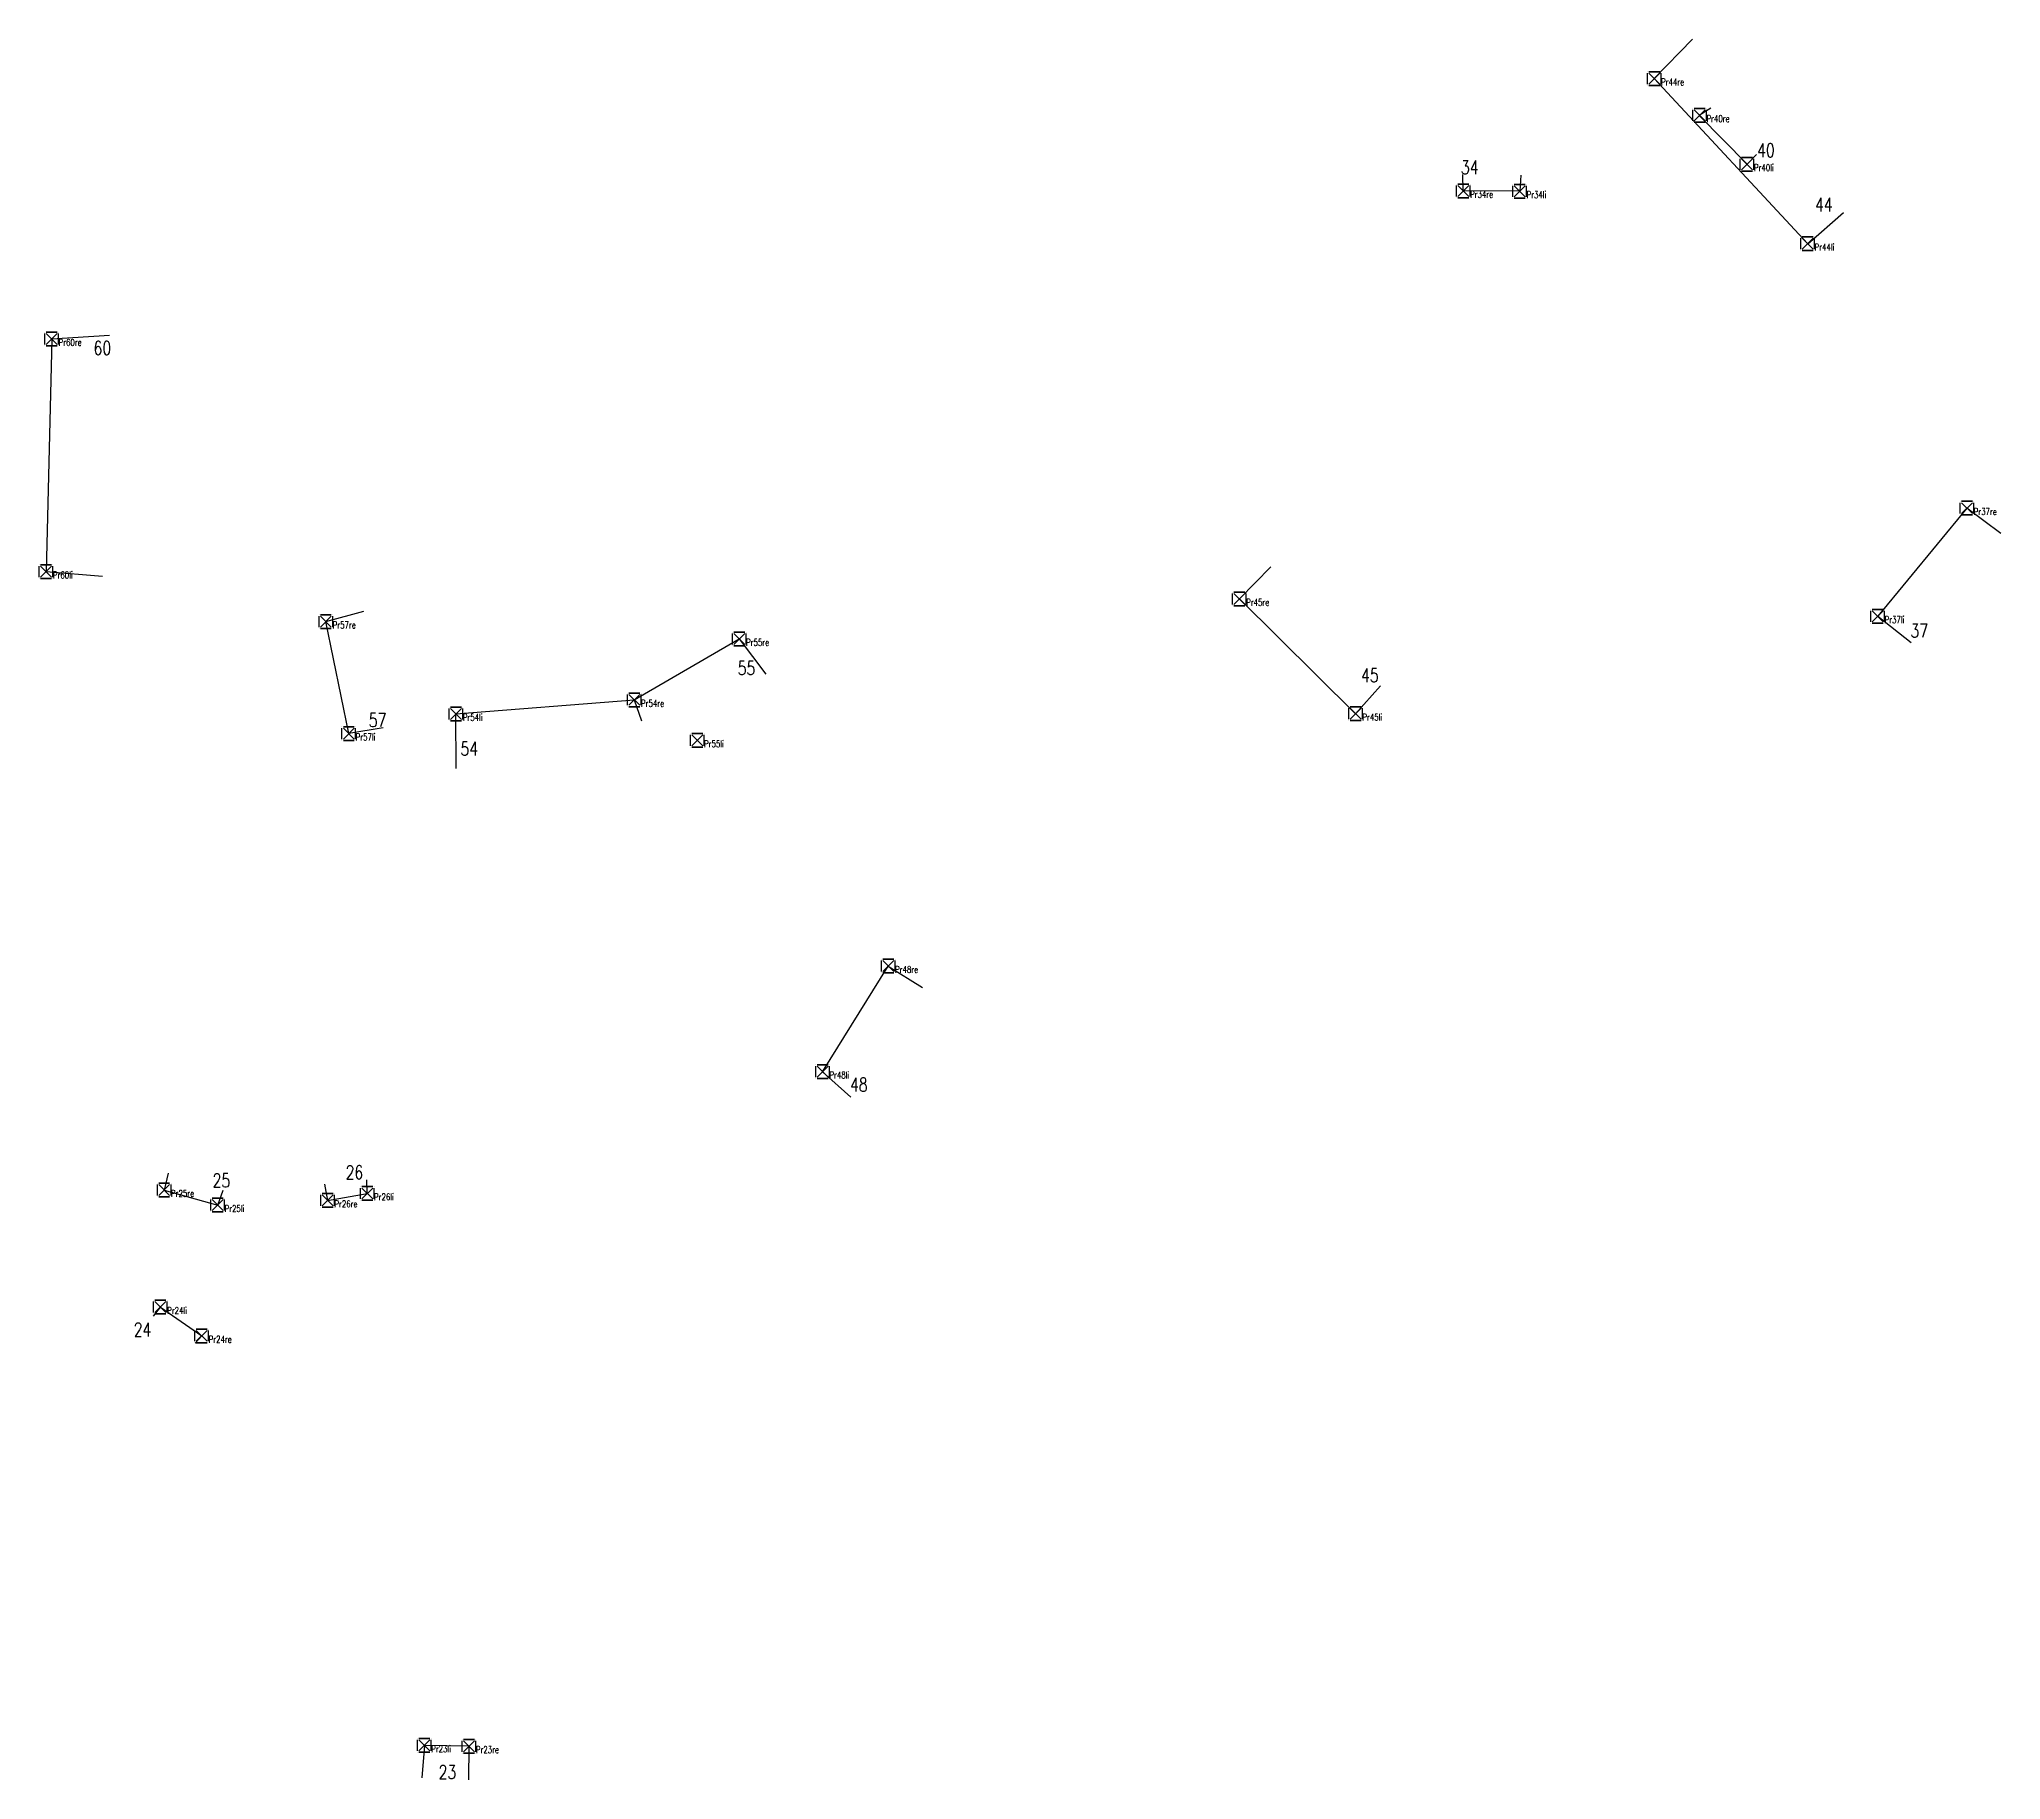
# Model space of a CAD drawing. Header units: metres. Extents: x 4462695 to 4462796, y 5794005 to 5794153.
# Drawn here: x 4462751.71 to 4462780.4, y 5794085.61 to 5794111.08 of the extents above; entities that cross this region are included whole.
import ezdxf

# ---------------------------------------------------------------- set-up
doc = ezdxf.new("R2010")
doc.units = ezdxf.units.M
doc.layers.add('Profile', color=5, linetype='Continuous')
doc.layers.add('Profile Passpunkte', color=5, linetype='Continuous')
doc.styles.add('ROMANS', font='ROMANS.shx', dxfattribs={"width": 0.75})

# ---------------------------------------------------------------- blocks, each defined once
blk = doc.blocks.new('CONTROL')
for p, q in [((-0.1, 0.1, 0.1), (-0.1, 0.1, -0.1)), ((-0.1, -0.08, -0.1), (-0.1, 0.08, -0.1)), ((-0.1, -0.08, 0.1), (-0.1, 0.08, 0.1)), ((0.08, 0.1, 0.1), (-0.08, 0.1, 0.1)), ((-0.08, 0.1, -0.1), (0.08, 0.1, -0.1)), ((0.08, -0.08, 0.08), (-0.08, 0.08, -0.08)), ((-0.08, -0.08, -0.08), (0.08, 0.08, 0.08)), ((-0.08, 0.08, 0.08), (0.08, -0.08, -0.08)), ((0.08, 0.08, -0.08), (-0.08, -0.08, 0.08)), ((0.1, 0.1, -0.1), (0.1, 0.1, 0.1)), ((0.1, -0.08, -0.1), (0.1, 0.08, -0.1)), ((0.1, -0.08, 0.1), (0.1, 0.08, 0.1)), ((-0.1, -0.1, 0.1), (-0.1, -0.1, -0.1)), ((0.08, -0.1, 0.1), (-0.08, -0.1, 0.1)), ((-0.08, -0.1, -0.1), (0.08, -0.1, -0.1)), ((0.1, -0.1, -0.1), (0.1, -0.1, 0.1))]:
    blk.add_line(p, q)
at = {"style": 'ROMANS', "width": 0.75}
blk.add_attdef('NUMMER', (0.1, -0.1), '', height=0.1, dxfattribs=at)

msp = doc.modelspace()

# ---------------------------------------------------------------- linework, layer by layer
at = {"layer": 'Profile', "elevation": 51.262}
msp.add_lwpolyline([(4462760.413, 5794101.415), (4462760.522, 5794101.108)], dxfattribs=at)
at = {"layer": 'Profile'}
for points in [[(4462775.893, 5794111.081, 51.173), (4462775.336, 5794110.504, 51.171), (4462777.581, 5794108.089, 51.149)], [(4462776.163, 5794110.071, -0.008), (4462775.991, 5794109.965, 45.478), (4462776.694, 5794109.252, 50.63), (4462776.83, 5794109.394, -0.008)], [(4462773.386, 5794109.092, 51.165), (4462773.367, 5794108.856, 51.184), (4462772.542, 5794108.861, 51.183), (4462772.537, 5794109.102, 51.189)], [(4462777.581, 5794108.089, 51.149), (4462778.102, 5794108.544, 51.117)], [(4462752.736, 5794106.747, 51.612), (4462751.892, 5794106.694, 51.569), (4462751.809, 5794103.292, 51.546), (4462752.633, 5794103.223, 51.566)], [(4462780.405, 5794103.849, 51.126), (4462779.909, 5794104.22, 51.108), (4462778.605, 5794102.638, 51.167), (4462779.096, 5794102.252, 51.17)], [(4462771.33, 5794101.618, 51.131), (4462770.966, 5794101.212, 51.17), (4462769.266, 5794102.891, 51.213), (4462769.726, 5794103.363, 51.211)], [(4462756.742, 5794101.004, 51.445), (4462756.238, 5794100.922, 51.417), (4462755.902, 5794102.561, 51.466), (4462756.458, 5794102.711, 51.428)], [(4462757.809, 5794100.41, 51.41), (4462757.806, 5794101.21, 51.44), (4462760.413, 5794101.415, 51.262), (4462761.95, 5794102.307, 51.275), (4462762.337, 5794101.791, 51.244)], [(4462763.583, 5794095.601, 51.291), (4462763.169, 5794095.975, 51.315), (4462764.129, 5794097.52, 51.28), (4462764.633, 5794097.206, 51.274), (4462764.633, 5794097.206, 51.274)], [(4462753.593, 5794094.488, 51.396), (4462753.537, 5794094.243, 51.357), (4462754.32, 5794094.023, 51.381), (4462754.4, 5794094.241, 51.401)], [(4462755.88, 5794094.329, 51.376), (4462755.927, 5794094.091, 51.35), (4462756.507, 5794094.193, 51.357), (4462756.502, 5794094.394, 51.374)], [(4462753.383, 5794092.396, 51.397), (4462753.481, 5794092.531, 51.406), (4462754.087, 5794092.11, 51.372), (4462753.99, 5794092.005, 51.379)], [(4462757.994, 5794085.615, 51.388), (4462757.997, 5794086.105, 51.363), (4462757.343, 5794086.117, 51.351), (4462757.307, 5794085.641, 51.349)]]:
    msp.add_polyline3d(points, dxfattribs=at)

# ---------------------------------------------------------------- block references
at = {"layer": 'Profile Passpunkte', "color": 1}
for p, values in [((4462775.336, 5794110.504, 51.171), {'NUMMER': 'Pr44re'}), ((4462776, 5794109.968, 50.632), {'NUMMER': 'Pr40re'}), ((4462776.694, 5794109.252, 50.63), {'NUMMER': 'Pr40li'}), ((4462772.542, 5794108.861, 51.183), {'NUMMER': 'Pr34re'}), ((4462773.367, 5794108.856, 51.184), {'NUMMER': 'Pr34li'}), ((4462777.581, 5794108.089, 51.149), {'NUMMER': 'Pr44li'}), ((4462751.892, 5794106.694, 51.569), {'NUMMER': 'Pr60re'}), ((4462779.909, 5794104.22, 51.108), {'NUMMER': 'Pr37re'}), ((4462751.809, 5794103.292, 51.546), {'NUMMER': 'Pr60li'}), ((4462769.266, 5794102.891, 51.213), {'NUMMER': 'Pr45re'}), ((4462755.902, 5794102.561, 51.466), {'NUMMER': 'Pr57re'}), ((4462778.605, 5794102.638, 51.167), {'NUMMER': 'Pr37li'}), ((4462761.95, 5794102.307, 51.275), {'NUMMER': 'Pr55re'}), ((4462760.413, 5794101.415, 51.262), {'NUMMER': 'Pr54re'}), ((4462757.806, 5794101.21, 51.44), {'NUMMER': 'Pr54li'}), ((4462770.966, 5794101.212, 51.17), {'NUMMER': 'Pr45li'}), ((4462756.238, 5794100.922, 51.417), {'NUMMER': 'Pr57li'}), ((4462761.335, 5794100.822, 51.262), {'NUMMER': 'Pr55li'}), ((4462764.129, 5794097.52, 51.28), {'NUMMER': 'Pr48re'}), ((4462763.169, 5794095.975, 51.315), {'NUMMER': 'Pr48li'}), ((4462753.537, 5794094.243, 51.357), {'NUMMER': 'Pr25re'}), ((4462754.32, 5794094.023, 51.381), {'NUMMER': 'Pr25li'}), ((4462755.927, 5794094.091, 51.35), {'NUMMER': 'Pr26re'}), ((4462756.507, 5794094.193, 51.357), {'NUMMER': 'Pr26li'}), ((4462753.481, 5794092.531, 51.406), {'NUMMER': 'Pr24li'}), ((4462754.087, 5794092.11, 51.372), {'NUMMER': 'Pr24re'}), ((4462757.343, 5794086.117, 51.351), {'NUMMER': 'Pr23li'}), ((4462757.997, 5794086.105, 51.363), {'NUMMER': 'Pr23re'})]:
    msp.add_blockref('CONTROL', p, dxfattribs=at).add_auto_attribs(values)

# ---------------------------------------------------------------- texts
at = {"layer": 'Profile', "style": 'ROMANS', "width": 0.75}
for s, p in [('40', (4462776.841, 5794109.356, -0.008)), ('34', (4462772.507, 5794109.107, -0.008)), ('44', (4462777.688, 5794108.56, -0.008)), ('60', (4462752.504, 5794106.461, -0.008)), ('37', (4462779.084, 5794102.326, -0.008)), ('55', (4462761.927, 5794101.779, -0.008)), ('45', (4462771.046, 5794101.675, -0.008)), ('57', (4462756.53, 5794101.018, -0.008)), ('54', (4462757.872, 5794100.601, -0.008)), ('48', (4462763.571, 5794095.686, -0.008)), ('26', (4462756.192, 5794094.401, -0.008)), ('25', (4462754.245, 5794094.283, -0.008)), ('24', (4462753.092, 5794092.101, -0.008)), ('23', (4462757.552, 5794085.627, -0.008))]:
    msp.add_text(s, height=0.2, dxfattribs=at).set_placement(p)

doc.saveas('drawing.dxf')
